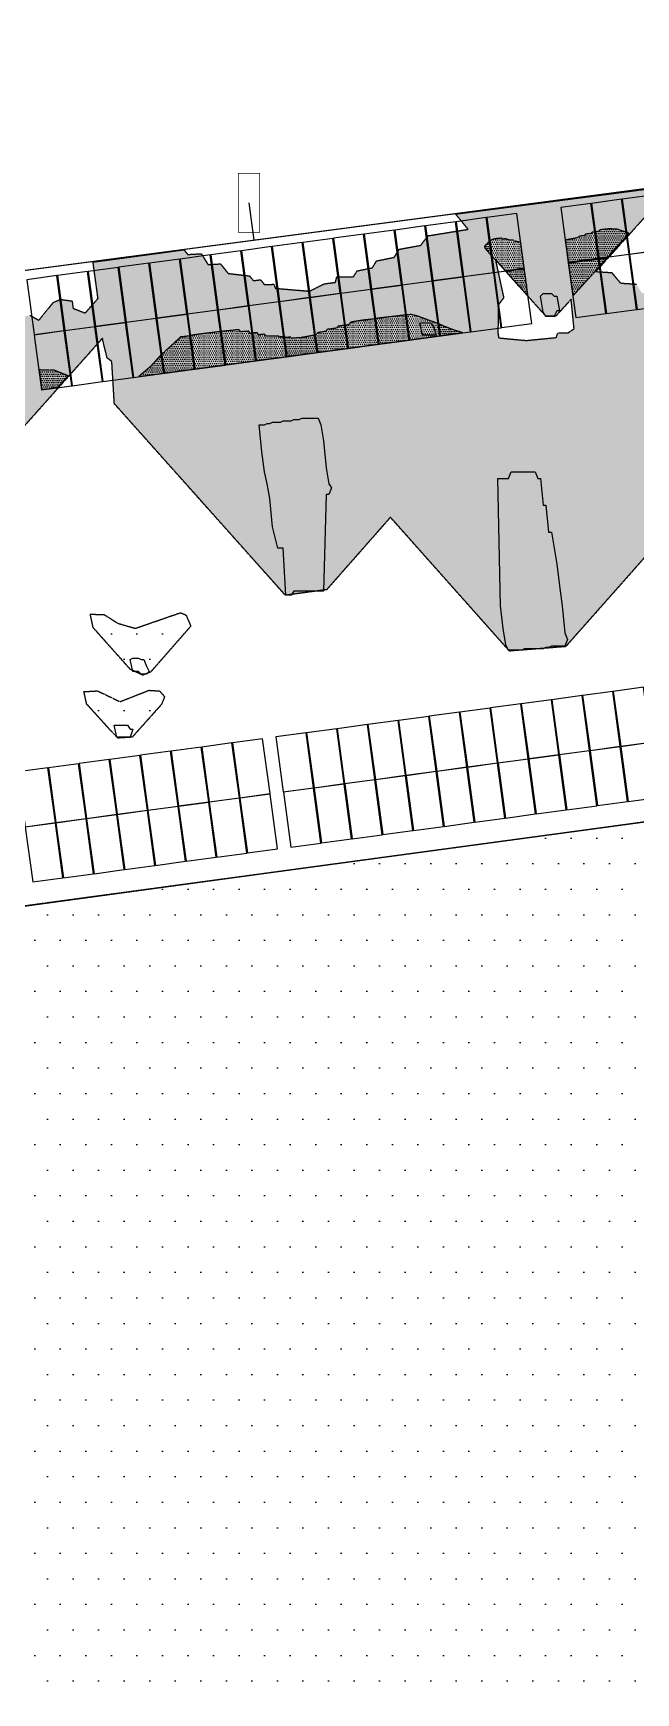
# Model space of a CAD drawing. Header units: millimetres. Extents: x -245826 to 350363, y -160205 to 260795.
# Drawn here: x 8514 to 30986, y 46230 to 108122 of the extents above; entities that cross this region are included whole.
import ezdxf

# ---------------------------------------------------------------- set-up
doc = ezdxf.new("R2010")
doc.units = ezdxf.units.MM
doc.linetypes.add('DASHED', pattern=[1.524, 1.27, -0.254])
for name, color, linetype in [('Cable Path', 7, 'ByLayer'), ('Module', 7, 'ByLayer'), ('Obstruction', 7, 'ByLayer'), ('Ridge Line', 7, 'ByLayer'), ('Service Panel', 7, 'ByLayer'), ('Shading', 8, 'DASHED'), ('Unit Area Boundary', 7, 'ByLayer')]:
    doc.layers.add(name, color=color, linetype=linetype)

# ---------------------------------------------------------------- blocks, each defined once
blk = doc.blocks.new('*U0')
at = {"layer": 'Unit Area Boundary', "color": 2}
blk.add_polyline3d([(-46776, 96654, 16333), (-31493, 107029, 16333), (-23262, 94903, 16333), (-16809, 95753, 16333), (-16838, 95975, 16333), (40107, 103481, 16333), (39629, 105884, 16333), (36726, 105504, 16333), (31248, 147338, 16333), (40904, 150960, 16333), (74933, 155521, 16333), (77483, 136497, 16333), (99539, 139454, 16333), (107665, 78830, 16333), (65156, 73133, 16333), (74483, 3548, 16333)], dxfattribs=at)
at = {"flags": 1}
for tag in ['unit_id', 'unit_name', 'parapet_height', 'ground_elevation', 'is_enable_parapet']:
    blk.add_attdef(tag, (0, 0), '', height=2.5, dxfattribs=at)
blk = doc.blocks.new('*U1')
at = {"layer": 'Ridge Line', "color": 30}
for p, q in [((40107, 103481, 14649), (-16838, 95975, 14655)), ((-5551, 73700, 10), (40601, 79988, 10)), ((-5551, 73700, 14449), (40601, 79988, 14445))]:
    blk.add_line(p, q, dxfattribs=at)
at = {"flags": 1}
for tag in ['unit_id', 'unit_name']:
    blk.add_attdef(tag, (0, 0), '', height=2.5, dxfattribs=at)
blk = doc.blocks.new('*U6')
at = {"layer": 'Module', "color": 0}
blk.add_polyline3d([(0, 0, 0), (112.4, 15.2, 0), (84.7, 219.6, 119.1), (-27.6, 204.4, 119.1)], close=True, dxfattribs=at)
at = {"flags": 1}
for tag in ['mounting-hole-spacing1', 'mounting-hole-spacing2', 'module-material', 'vmpo', 'voco', 'silicon-material', 'panel-length', 'panel-width', 'panel-height', 'userid', 'theme', 'note', 'name', 'pmax', 'company-name', 'id', 'impo', 'isco']:
    blk.add_attdef(tag, (0, 0), '', height=2.5, dxfattribs=at)
blk = doc.blocks.new('*U7')
at = {"layer": 'Module', "color": 11}
for p in [(2846.6, 9957.6, 1631.4), (2961, 9973, 1631.4), (3075.4, 9988.5, 1631.4), (2227.3, 9873.8, 1631.5), (2341.6, 9889.3, 1631.5), (2456, 9904.7, 1631.5), (2570.4, 9920.2, 1631.5), (1769.8, 9812, 1631.5), (1884.2, 9827.4, 1631.5), (1998.6, 9842.9, 1631.5), (2112.9, 9858.3, 1631.5), (1312.4, 9750.1, 1631.6), (1426.8, 9765.6, 1631.6), (1541.1, 9781, 1631.5), (1655.5, 9796.5, 1631.5), (2874.5, 9751.4, 1511.3), (2988.9, 9766.9, 1511.3), (3103.2, 9782.3, 1511.3), (855, 9688.3, 1631.6), (969.3, 9703.7, 1631.6), (1083.7, 9719.2, 1631.6), (1198, 9734.7, 1631.6), (2369.5, 9683.1, 1511.4), (2483.9, 9698.6, 1511.4), (2598.2, 9714.1, 1511.4), (1912.1, 9621.3, 1511.4), (2026.4, 9636.7, 1511.4), (2140.8, 9652.2, 1511.4), (2255.1, 9667.7, 1511.4), (1454.6, 9559.4, 1511.5), (1569, 9574.9, 1511.4), (1683.3, 9590.4, 1511.4), (1797.7, 9605.8, 1511.4), (997.2, 9497.6, 1511.5), (1111.5, 9513, 1511.5), (1225.9, 9528.5, 1511.5), (1340.3, 9544, 1511.5), (882.8, 9482.1, 1511.5), (2927.8, 8137.7, 1615.5), (3042.2, 8153.1, 1615.5), (2470.4, 8075.8, 1615.5), (2584.7, 8091.3, 1615.5), (2699.1, 8106.8, 1615.5), (2813.4, 8122.2, 1615.5), (2012.9, 8014, 1615.5), (2127.3, 8029.4, 1615.5), (2241.6, 8044.9, 1615.5), (2356, 8060.4, 1615.5), (1622.3, 7961.2, 1615.7), (1784.2, 7983.1, 1615.5), (1898.6, 7998.5, 1615.5), (1164.8, 7899.3, 1615.7), (1279.2, 7914.8, 1615.7), (1393.6, 7930.2, 1615.7), (1507.9, 7945.7, 1615.7), (2727, 7900.6, 1495.4), (2841.3, 7916.1, 1495.4), (2955.7, 7931.5, 1495.4), (3070, 7947, 1495.4), (821.8, 7852.9, 1615.7), (936.1, 7868.4, 1615.7), (1050.5, 7883.9, 1615.7), (2269.5, 7838.8, 1495.4), (2383.9, 7854.2, 1495.4), (2498.2, 7869.7, 1495.4), (2612.6, 7885.2, 1495.4), (1812.1, 7776.9, 1495.5), (1926.4, 7792.4, 1495.5), (2040.8, 7807.8, 1495.5), (2155.2, 7823.3, 1495.4), (1307.1, 7708.6, 1495.6), (1421.4, 7724.1, 1495.6), (1535.8, 7739.6, 1495.6), (1650.2, 7755, 1495.6), (849.6, 7646.8, 1495.6), (964, 7662.3, 1495.6), (1078.4, 7677.7, 1495.6), (1192.7, 7693.2, 1495.6)]:
    blk.add_blockref('*U6', p, dxfattribs=at)
at = {"flags": 1}
for tag in ['offset-x', 'offset-y', 'mode', 'tilt', 'azimuth', 'align', 'array-mode', 'panel-x', 'panel-y', 'panel-per-row', 'bracket-type', 'bracket-value', 'row-per-array']:
    blk.add_attdef(tag, (0, 0), '', height=2.5, dxfattribs=at)
blk = doc.blocks.new('*U50')
at = {"layer": 'Obstruction', "color": 1}
blk.add_polyline3d([(11536, 82315, 14929), (11636, 82315, 14929), (11736, 82315, 14929), (11836, 82315, 14929), (11936, 82315, 14929), (12036, 82315, 14929), (12136, 82165, 14929), (12136, 82165, 14929), (12236, 82165, 14929), (12236, 82165, 14929), (12136, 81865, 14929), (12036, 81865, 14929), (11936, 81865, 14929), (11836, 81865, 14929), (11736, 81865, 14929), (11636, 81865, 14929), (11636, 81865, 14929)], close=True, dxfattribs=at)
at = {"flags": 1}
for tag in ['height', 'shape']:
    blk.add_attdef(tag, (0, 0), '', height=2.5, dxfattribs=at)
blk = doc.blocks.new('*U51')
at = {"layer": 'Obstruction', "color": 1}
blk.add_polyline3d([(12136, 84765, 15079), (12236, 84815, 15079), (12336, 84815, 15079), (12436, 84815, 15079), (12536, 84765, 15079), (12636, 84765, 15079), (12736, 84515, 15079), (12736, 84515, 15079), (12836, 84315, 15079), (12836, 84315, 15079), (12736, 84215, 15079), (12636, 84215, 15079), (12536, 84215, 15079), (12436, 84315, 15079), (12336, 84315, 15079), (12236, 84315, 15079), (12236, 84315, 15079)], close=True, dxfattribs=at)
at = {"flags": 1}
for tag in ['height', 'shape']:
    blk.add_attdef(tag, (0, 0), '', height=2.5, dxfattribs=at)
blk = doc.blocks.new('*U52')
at = {"layer": 'Obstruction', "color": 1}
blk.add_polyline3d([(16936, 93515, 16879), (17036, 93515, 16879), (17136, 93515, 16879), (17236, 93565, 16879), (17336, 93565, 16879), (17436, 93615, 16879), (17536, 93615, 16879), (17636, 93615, 16879), (17736, 93615, 16879), (17836, 93665, 16879), (17936, 93665, 16879), (18036, 93665, 16879), (18136, 93665, 16879), (18236, 93715, 16879), (18336, 93715, 16879), (18436, 93715, 16879), (18536, 93765, 16879), (18636, 93765, 16879), (18736, 93765, 16879), (18836, 93765, 16879), (18936, 93765, 16879), (19036, 93765, 16879), (19136, 93765, 16879), (19236, 93515, 16879), (19336, 92915, 16879), (19436, 91915, 16879), (19536, 91315, 16879), (19536, 91315, 16879), (19636, 91165, 16879), (19636, 91165, 16879), (19536, 90915, 16879), (19436, 90915, 16879), (19336, 87315, 16879), (19236, 87315, 16879), (19136, 87315, 16879), (19036, 87315, 16879), (18936, 87315, 16879), (18836, 87315, 16879), (18736, 87315, 16879), (18636, 87315, 16879), (18536, 87315, 16879), (18436, 87315, 16879), (18336, 87315, 16879), (18236, 87315, 16879), (18136, 87165, 16879), (18036, 87165, 16879), (17936, 87165, 16879), (17836, 88915, 16879), (17736, 88915, 16879), (17636, 88915, 16879), (17536, 89315, 16879), (17436, 89715, 16879), (17336, 90765, 16879), (17236, 91315, 16879), (17136, 91765, 16879), (17036, 92515, 16879), (17036, 92515, 16879)], close=True, dxfattribs=at)
at = {"flags": 1}
for tag in ['height', 'shape']:
    blk.add_attdef(tag, (0, 0), '', height=2.5, dxfattribs=at)
blk = doc.blocks.new('*U53')
at = {"layer": 'Obstruction', "color": 1}
blk.add_polyline3d([(22936, 97315, 15129), (23036, 97315, 15129), (23136, 97315, 15129), (23236, 97315, 15129), (23336, 97315, 15129), (23436, 97165, 15129), (23436, 97165, 15129), (23536, 96865, 15129), (23536, 96865, 15129), (23436, 96865, 15129), (23336, 96865, 15129), (23236, 96865, 15129), (23136, 96865, 15129), (23036, 96865, 15129), (23036, 96865, 15129)], close=True, dxfattribs=at)
at = {"flags": 1}
for tag in ['height', 'shape']:
    blk.add_attdef(tag, (0, 0), '', height=2.5, dxfattribs=at)
blk = doc.blocks.new('*U54')
at = {"layer": 'Obstruction', "color": 1}
blk.add_polyline3d([(25836, 91515, 16929), (25936, 91515, 16929), (26036, 91515, 16929), (26136, 91515, 16929), (26236, 91515, 16929), (26336, 91765, 16929), (26436, 91765, 16929), (26536, 91765, 16929), (26636, 91765, 16929), (26736, 91765, 16929), (26836, 91765, 16929), (26936, 91765, 16929), (27036, 91765, 16929), (27136, 91765, 16929), (27236, 91765, 16929), (27336, 91515, 16929), (27436, 91515, 16929), (27536, 90515, 16929), (27636, 90515, 16929), (27736, 89515, 16929), (27836, 89515, 16929), (27936, 88915, 16929), (28036, 88315, 16929), (28136, 87515, 16929), (28236, 86765, 16929), (28336, 85765, 16929), (28336, 85765, 16929), (28436, 85515, 16929), (28436, 85515, 16929), (28336, 85265, 16929), (28236, 85265, 16929), (28136, 85265, 16929), (28036, 85265, 16929), (27936, 85265, 16929), (27836, 85265, 16929), (27736, 85215, 16929), (27636, 85215, 16929), (27536, 85165, 16929), (27436, 85165, 16929), (27336, 85165, 16929), (27236, 85165, 16929), (27136, 85165, 16929), (27036, 85165, 16929), (26936, 85165, 16929), (26836, 85165, 16929), (26736, 85115, 16929), (26636, 85115, 16929), (26536, 85115, 16929), (26436, 85115, 16929), (26336, 85115, 16929), (26236, 85115, 16929), (26136, 85315, 16929), (26036, 85915, 16929), (25936, 86765, 16929), (25936, 86765, 16929)], close=True, dxfattribs=at)
at = {"flags": 1}
for tag in ['height', 'shape']:
    blk.add_attdef(tag, (0, 0), '', height=2.5, dxfattribs=at)
blk = doc.blocks.new('*U55')
at = {"layer": 'Obstruction', "color": 1}
blk.add_polyline3d([(27436, 98315, 17679), (27536, 98415, 17679), (27636, 98415, 17679), (27736, 98415, 17679), (27836, 98415, 17679), (27936, 98315, 17679), (28036, 98315, 17679), (28036, 98315, 17679), (28136, 97765, 17679), (28136, 97765, 17679), (28036, 97765, 17679), (27936, 97565, 17679), (27836, 97565, 17679), (27736, 97565, 17679), (27636, 97565, 17679), (27536, 97715, 17679), (27536, 97715, 17679)], close=True, dxfattribs=at)
at = {"flags": 1}
for tag in ['height', 'shape']:
    blk.add_attdef(tag, (0, 0), '', height=2.5, dxfattribs=at)
blk = doc.blocks.new('*U172')
at = {"layer": 'Obstruction', "color": 1}
blk.add_polyline3d([(11536, 82315, 14929), (11636, 82315, 14929), (11736, 82315, 14929), (11836, 82315, 14929), (11936, 82315, 14929), (12036, 82315, 14929), (12136, 82165, 14929), (12136, 82165, 14929), (12236, 82165, 14929), (12236, 82165, 14929), (12136, 81865, 14929), (12036, 81865, 14929), (11936, 81865, 14929), (11836, 81865, 14929), (11736, 81865, 14929), (11636, 81865, 14929), (11636, 81865, 14929)], close=True, dxfattribs=at)
at = {"flags": 1}
for tag in ['height', 'shape']:
    blk.add_attdef(tag, (0, 0), '', height=2.5, dxfattribs=at)
blk = doc.blocks.new('*U173')
at = {"layer": 'Obstruction', "color": 1}
blk.add_polyline3d([(12136, 84765, 15079), (12236, 84815, 15079), (12336, 84815, 15079), (12436, 84815, 15079), (12536, 84765, 15079), (12636, 84765, 15079), (12736, 84515, 15079), (12736, 84515, 15079), (12836, 84315, 15079), (12836, 84315, 15079), (12736, 84215, 15079), (12636, 84215, 15079), (12536, 84215, 15079), (12436, 84315, 15079), (12336, 84315, 15079), (12236, 84315, 15079), (12236, 84315, 15079)], close=True, dxfattribs=at)
at = {"flags": 1}
for tag in ['height', 'shape']:
    blk.add_attdef(tag, (0, 0), '', height=2.5, dxfattribs=at)
blk = doc.blocks.new('*U174')
at = {"layer": 'Obstruction', "color": 1}
blk.add_polyline3d([(16936, 93515, 16879), (17036, 93515, 16879), (17136, 93515, 16879), (17236, 93565, 16879), (17336, 93565, 16879), (17436, 93615, 16879), (17536, 93615, 16879), (17636, 93615, 16879), (17736, 93615, 16879), (17836, 93665, 16879), (17936, 93665, 16879), (18036, 93665, 16879), (18136, 93665, 16879), (18236, 93715, 16879), (18336, 93715, 16879), (18436, 93715, 16879), (18536, 93765, 16879), (18636, 93765, 16879), (18736, 93765, 16879), (18836, 93765, 16879), (18936, 93765, 16879), (19036, 93765, 16879), (19136, 93765, 16879), (19236, 93515, 16879), (19336, 92915, 16879), (19436, 91915, 16879), (19536, 91315, 16879), (19536, 91315, 16879), (19636, 91165, 16879), (19636, 91165, 16879), (19536, 90915, 16879), (19436, 90915, 16879), (19336, 87315, 16879), (19236, 87315, 16879), (19136, 87315, 16879), (19036, 87315, 16879), (18936, 87315, 16879), (18836, 87315, 16879), (18736, 87315, 16879), (18636, 87315, 16879), (18536, 87315, 16879), (18436, 87315, 16879), (18336, 87315, 16879), (18236, 87315, 16879), (18136, 87165, 16879), (18036, 87165, 16879), (17936, 87165, 16879), (17836, 88915, 16879), (17736, 88915, 16879), (17636, 88915, 16879), (17536, 89315, 16879), (17436, 89715, 16879), (17336, 90765, 16879), (17236, 91315, 16879), (17136, 91765, 16879), (17036, 92515, 16879), (17036, 92515, 16879)], close=True, dxfattribs=at)
at = {"flags": 1}
for tag in ['height', 'shape']:
    blk.add_attdef(tag, (0, 0), '', height=2.5, dxfattribs=at)
blk = doc.blocks.new('*U175')
at = {"layer": 'Obstruction', "color": 1}
blk.add_polyline3d([(22936, 97315, 15129), (23036, 97315, 15129), (23136, 97315, 15129), (23236, 97315, 15129), (23336, 97315, 15129), (23436, 97165, 15129), (23436, 97165, 15129), (23536, 96865, 15129), (23536, 96865, 15129), (23436, 96865, 15129), (23336, 96865, 15129), (23236, 96865, 15129), (23136, 96865, 15129), (23036, 96865, 15129), (23036, 96865, 15129)], close=True, dxfattribs=at)
at = {"flags": 1}
for tag in ['height', 'shape']:
    blk.add_attdef(tag, (0, 0), '', height=2.5, dxfattribs=at)
blk = doc.blocks.new('*U176')
at = {"layer": 'Obstruction', "color": 1}
blk.add_polyline3d([(25836, 91515, 16929), (25936, 91515, 16929), (26036, 91515, 16929), (26136, 91515, 16929), (26236, 91515, 16929), (26336, 91765, 16929), (26436, 91765, 16929), (26536, 91765, 16929), (26636, 91765, 16929), (26736, 91765, 16929), (26836, 91765, 16929), (26936, 91765, 16929), (27036, 91765, 16929), (27136, 91765, 16929), (27236, 91765, 16929), (27336, 91515, 16929), (27436, 91515, 16929), (27536, 90515, 16929), (27636, 90515, 16929), (27736, 89515, 16929), (27836, 89515, 16929), (27936, 88915, 16929), (28036, 88315, 16929), (28136, 87515, 16929), (28236, 86765, 16929), (28336, 85765, 16929), (28336, 85765, 16929), (28436, 85515, 16929), (28436, 85515, 16929), (28336, 85265, 16929), (28236, 85265, 16929), (28136, 85265, 16929), (28036, 85265, 16929), (27936, 85265, 16929), (27836, 85265, 16929), (27736, 85215, 16929), (27636, 85215, 16929), (27536, 85165, 16929), (27436, 85165, 16929), (27336, 85165, 16929), (27236, 85165, 16929), (27136, 85165, 16929), (27036, 85165, 16929), (26936, 85165, 16929), (26836, 85165, 16929), (26736, 85115, 16929), (26636, 85115, 16929), (26536, 85115, 16929), (26436, 85115, 16929), (26336, 85115, 16929), (26236, 85115, 16929), (26136, 85315, 16929), (26036, 85915, 16929), (25936, 86765, 16929), (25936, 86765, 16929)], close=True, dxfattribs=at)
at = {"flags": 1}
for tag in ['height', 'shape']:
    blk.add_attdef(tag, (0, 0), '', height=2.5, dxfattribs=at)
blk = doc.blocks.new('*U177')
at = {"layer": 'Obstruction', "color": 1}
blk.add_polyline3d([(27436, 98315, 17679), (27536, 98415, 17679), (27636, 98415, 17679), (27736, 98415, 17679), (27836, 98415, 17679), (27936, 98315, 17679), (28036, 98315, 17679), (28036, 98315, 17679), (28136, 97765, 17679), (28136, 97765, 17679), (28036, 97765, 17679), (27936, 97565, 17679), (27836, 97565, 17679), (27736, 97565, 17679), (27636, 97565, 17679), (27536, 97715, 17679), (27536, 97715, 17679)], close=True, dxfattribs=at)
at = {"flags": 1}
for tag in ['height', 'shape']:
    blk.add_attdef(tag, (0, 0), '', height=2.5, dxfattribs=at)

msp = doc.modelspace()

# ---------------------------------------------------------------- hatches: boundary and pattern name
at = {"layer": 'Shading'}
h = msp.add_hatch(dxfattribs=at)
h.set_pattern_fill('DOTS', scale=600)
h.paths.add_polyline_path([(-5502, 97430), (-4501, 97565), (-4354, 97347), (-4183, 97529), (-3710, 97514), (-3323, 96972), (-3169, 96992), (-3185, 97109), (-3693, 97675), (-2769, 97800), (-2529, 97476), (-2538, 97831), (-2346, 97857), (-1836, 97569), (-1493, 97061), (-1491, 97338), (-1337, 97359), (-877, 97144), (-670, 96776), (-648, 96898), (-455, 96924), (569, 96309), (794, 96379), (1139, 96148), (1326, 96213), (2412, 95726), (2709, 95845), (2884, 95710), (3066, 95814), (3202, 95674), (3505, 95755), (3559, 95643), (3796, 95636), (4291, 95742), (4314, 95864), (4819, 95893), (5029, 96080), (5386, 96049), (5596, 96236), (5953, 96205), (6175, 96592), (6763, 96592), (7018, 97023), (7683, 97034), (8049, 97520), (8390, 97605), (8729, 97414), (9266, 98081), (9525, 98195), (9964, 98136), (10001, 97863), (10456, 97687), (10932, 98227), (10747, 99590), (14135, 100048), (14277, 99869), (14782, 99898), (15033, 99496), (15500, 99519), (15784, 99161), (16580, 99071), (16722, 98892), (16991, 98928), (17133, 98749), (17485, 98757), (17544, 98607), (18813, 98501), (19364, 98774), (19787, 98831), (19838, 99036), (20465, 99042), (20592, 99257), (21164, 99374), (21325, 99634), (21974, 99761), (22168, 100065), (22971, 100213), (23237, 100567), (24733, 100809), (24264, 101380), (32314, 102430), (32220, 102258), (29494, 99233), (30087, 99194), (30414, 98802), (31007, 98764), (31209, 98434), (31566, 98403), (31781, 98551), (32210, 98570), (32371, 98829), (32722, 98837), (32850, 99053), (33823, 99105), (33898, 98838), (34014, 98854), (34296, 97346), (34455, 97327), (33920, 100704), (33854, 102638), (35971, 102924), (36162, 102673), (36629, 102696), (36881, 102572), (37160, 102253), (37468, 102294), (37396, 103117), (40095, 103443), (40201, 102664), (42164, 102930), (43415, 93981), (50926, 94958), (52943, 79768), (59987, 80722), (54987, 75089), (53584, 74741), (52727, 74704), (52555, 74522), (52615, 74372), (53241, 74377), (53700, 73884), (54123, 73942), (54538, 73482), (54764, 73553), (55016, 73428), (57903, 73819), (58308, 73438), (58913, 73599), (59250, 74001), (59723, 73986), (60125, 74199), (61483, 74303), (61621, 74441), (64893, 74884), (66316, 64372), (56616, 63059), (57288, 57798), (65806, 58871), (64369, 57329), (64063, 56693), (58001, 49925), (57440, 49730), (56341, 49740), (55965, 49332), (55277, 49200), (55424, 48982), (55864, 48922), (56054, 48671), (56817, 48536), (57650, 48173), (58606, 48064), (58760, 48085), (58783, 48207), (59134, 48215), (59195, 48342), (60004, 48452), (60159, 48750), (60627, 48774), (60821, 49078), (61326, 49107), (61592, 49460), (62213, 49504), (62512, 49901), (64476, 50167), (64771, 50009), (64841, 49781), (65263, 49560), (65363, 48820), (62366, 45481), (62665, 45006), (62764, 43988), (58605, 39382), (59930, 39442), (60146, 37846), (60008, 37708), (59205, 37560), (59320, 37575), (59472, 37318), (59863, 37332), (60229, 36945), (60580, 36953), (60640, 36803), (61107, 36826), (61210, 36642), (61601, 36655), (61660, 36505), (62012, 36512), (62115, 36328), (62472, 36297), (63116, 36464), (63426, 36783), (63777, 36791), (64197, 37165), (64951, 37386), (65151, 37651), (66025, 37849), (66330, 38207), (69756, 38671), (70167, 35634), (70067, 35501), (64381, 29142), (61687, 28777), (61402, 28857), (61172, 29104), (59792, 28877), (59633, 28895), (58983, 29640), (57778, 28406), (55353, 28078), (55096, 28242), (49505, 34502), (49293, 34910), (49223, 36010), (51268, 36248), (51848, 35731), (52353, 35760), (52724, 35335), (53192, 35358), (53393, 35029), (53739, 35076), (54023, 34717), (54331, 34759), (54429, 34614), (54506, 34624), (52612, 36747), (52410, 37948), (52956, 38260), (48069, 43665), (47813, 44106), (47711, 45440), (50059, 45758), (50595, 45275), (51144, 45270), (51428, 44912), (51944, 44863), (52184, 44539), (52657, 44524), (52858, 44194), (53654, 44104), (53714, 43953), (54104, 43966), (54164, 43816), (54477, 43818), (54536, 43668), (54734, 43655), (54888, 43676), (54802, 44021), (55264, 44084), (51475, 48328), (51291, 49691), (51385, 49862), (51506, 49839), (51693, 49904), (46294, 55913), (46111, 57554), (47678, 57845), (48426, 57827), (48683, 57664), (49425, 57685), (49479, 57573), (50167, 57706), (50403, 57698), (50583, 57525), (50814, 57556), (47943, 60815), (47801, 61866), (47599, 62195), (48731, 62230), (48792, 62357), (49134, 62443), (44739, 67398), (44670, 68777), (44770, 68909), (46733, 69175), (47155, 68955), (48562, 68986), (48484, 69848), (46000, 72565), (45892, 73938), (46403, 73928), (46498, 74099), (48125, 74240), (48263, 74378), (48763, 74445), (43451, 80387), (42732, 81360), (42642, 82894), (43763, 83006), (44517, 83227), (41847, 86156), (41705, 87208), (42596, 87289), (42781, 87076), (43056, 87073), (43242, 86861), (43434, 86887), (43910, 86555), (44925, 86296), (45718, 86522), (45581, 86662), (45464, 87241), (45887, 87298), (45985, 87153), (46517, 86987), (43378, 90487), (43234, 91260), (42382, 90313), (40804, 90099), (38637, 92501), (36020, 89531), (35635, 89479), (34773, 89481), (33435, 90965), (28369, 85244), (26274, 85079), (21836, 90069), (19458, 87368), (17918, 87160), (11541, 94305), (11446, 95878), (11271, 96013), (11094, 96742), (4390, 89214), (3753, 89286), (3284, 89857), (3169, 89842), (2394, 88904), (2202, 88878), (1916, 88959), (-5383, 97129), (-5502, 97430)])
h.paths.add_polyline_path([(25843, 96955), (25869, 96760), (26902, 96662), (28023, 96774), (28079, 96940), (28469, 96953), (28685, 97101), (28575, 98197), (27995, 97563), (27643, 97555), (25749, 99678), (26059, 98253), (25860, 97988), (25843, 96955)], flags=16)
h.paths.add_polyline_path([(45000, 83134), (45273, 82854), (45406, 83030), (46215, 83140), (46428, 83010), (46659, 83041), (46720, 83169), (47606, 83288), (47819, 83159), (48024, 83385), (48535, 83374), (48782, 83289), (49071, 82892), (49702, 82858), (50030, 82467), (50584, 82423), (48641, 84618), (48370, 84304), (47831, 84231), (47143, 84970), (45572, 83251), (45000, 83134)], flags=16)
h.paths.add_polyline_path([(50677, 82316), (50682, 82277), (50721, 82283), (50716, 82322), (50677, 82316)], flags=16)
h.paths.add_polyline_path([(50721, 82283), (50731, 82205), (50770, 82210), (50759, 82288), (50721, 82283)], flags=16)
h.paths.add_polyline_path([(50770, 82210), (50780, 82132), (50863, 82104), (50852, 82182), (50770, 82210)], flags=16)
h = msp.add_hatch(dxfattribs=at)
h.set_pattern_fill('DOTS', color=1, scale=50)
h.paths.add_polyline_path([(25515, 100348), (25344, 100172), (25347, 100151), (25358, 100109), (25595, 99836), (25527, 100339), (25515, 100348)])
h = msp.add_hatch(dxfattribs=at)
h.set_pattern_fill('DOTS', color=1, scale=50)
h.paths.add_polyline_path([(25710, 100451), (25545, 100374), (25621, 99818), (26121, 99264), (26825, 99359), (26695, 100322), (26463, 100367), (26421, 100405), (26258, 100405), (26130, 100453), (26030, 100440), (25969, 100475), (25710, 100451)])
h = msp.add_hatch(dxfattribs=at)
h.set_pattern_fill('DOTS', color=1, scale=50)
h.paths.add_polyline_path([(29365, 100705), (29308, 100643), (29113, 100628), (29048, 100564), (28888, 100554), (28821, 100490), (28356, 100405), (28467, 99581), (29589, 99733), (29457, 100707), (29365, 100705)])
h = msp.add_hatch(dxfattribs=at)
h.set_pattern_fill('DOTS', color=1, scale=50)
h.paths.add_polyline_path([(29653, 100788), (29602, 100726), (29480, 100710), (29612, 99736), (29936, 99780), (30641, 100551), (30624, 100679), (30613, 100700), (30293, 100809), (30009, 100825), (29653, 100788)])
h = msp.add_hatch(dxfattribs=at)
h.set_pattern_fill('DOTS', color=1, scale=50)
h.paths.add_polyline_path([(30647, 100682), (30660, 100586), (30724, 100649), (30723, 100660), (30647, 100682)])
h = msp.add_hatch(dxfattribs=at)
h.set_pattern_fill('DOTS', color=1, scale=50)
h.paths.add_polyline_path([(28473, 99543), (28638, 98323), (29630, 99416), (29592, 99694), (28473, 99543)])
h = msp.add_hatch(dxfattribs=at)
h.set_pattern_fill('DOTS', color=1, scale=50)
h.paths.add_polyline_path([(29616, 99697), (29650, 99451), (29910, 99737), (29909, 99748), (29616, 99697)])
h = msp.add_hatch(dxfattribs=at)
h.set_pattern_fill('DOTS', color=1, scale=50)
h.paths.add_polyline_path([(26142, 99239), (26187, 99179), (26967, 98315), (26829, 99331), (26142, 99239)])
h = msp.add_hatch(dxfattribs=at)
h.set_pattern_fill('DOTS', color=1, scale=50)
h.paths.add_polyline_path([(19876, 97192), (19826, 97120), (19471, 97072), (19430, 97001), (19107, 96947), (19072, 96877), (19033, 96871), (19121, 96218), (20243, 96370), (20128, 97226), (19876, 97192)])
h = msp.add_hatch(dxfattribs=at)
h.set_pattern_fill('DOTS', color=1, scale=50)
h.paths.add_polyline_path([(20816, 97418), (20358, 97345), (20280, 97247), (20150, 97229), (20266, 96373), (21385, 96525), (21258, 97466), (20816, 97418)])
h = msp.add_hatch(dxfattribs=at)
h.set_pattern_fill('DOTS', color=1, scale=50)
h.paths.add_polyline_path([(21279, 97480), (21408, 96528), (22530, 96679), (22404, 97611), (21279, 97480)])
h = msp.add_hatch(dxfattribs=at)
h.set_pattern_fill('DOTS', color=1, scale=50)
h.paths.add_polyline_path([(22426, 97614), (22552, 96682), (23674, 96834), (23613, 97284), (23601, 97293), (22835, 97571), (22608, 97627), (22426, 97614)])
h = msp.add_hatch(dxfattribs=at)
h.set_pattern_fill('DOTS', color=1, scale=50)
h.paths.add_polyline_path([(23637, 97276), (23697, 96837), (24522, 96949), (24074, 97095), (23637, 97276)])
h = msp.add_hatch(dxfattribs=at)
h.set_pattern_fill('DOTS', color=1, scale=50)
h.paths.add_polyline_path([(14012, 96792), (13322, 96154), (13308, 96152), (13404, 95445), (14523, 95597), (14357, 96828), (14012, 96792)])
h = msp.add_hatch(dxfattribs=at)
h.set_pattern_fill('DOTS', color=1, scale=50)
h.paths.add_polyline_path([(14526, 96872), (14378, 96841), (14546, 95600), (15668, 95751), (15497, 96993), (14526, 96872)])
h = msp.add_hatch(dxfattribs=at)
h.set_pattern_fill('DOTS', color=1, scale=50)
h.paths.add_polyline_path([(15523, 96996), (15691, 95755), (16810, 95906), (16673, 96923), (16608, 96925), (16552, 97005), (16253, 96986), (16191, 97065), (15523, 96996)])
h = msp.add_hatch(dxfattribs=at)
h.set_pattern_fill('DOTS', color=1, scale=50)
h.paths.add_polyline_path([(16695, 96937), (16834, 95909), (17956, 96061), (17856, 96799), (17843, 96809), (17685, 96787), (17668, 96829), (17201, 96820), (17143, 96899), (16943, 96872), (16914, 96879), (16871, 96950), (16695, 96937)])
h = msp.add_hatch(dxfattribs=at)
h.set_pattern_fill('DOTS', color=1, scale=50)
h.paths.add_polyline_path([(17877, 96802), (17977, 96064), (19099, 96215), (19012, 96858), (18505, 96767), (18142, 96740), (18125, 96781), (18101, 96789), (17919, 96764), (17904, 96806), (17877, 96802)])
h = msp.add_hatch(dxfattribs=at)
h.set_pattern_fill('DOTS', color=1, scale=50)
h.paths.add_polyline_path([(13280, 96126), (12903, 95705), (12448, 95316), (13381, 95442), (13289, 96127), (13280, 96126)])
h = msp.add_hatch(dxfattribs=at)
h.set_pattern_fill('DOTS', color=1, scale=50)
h.paths.add_polyline_path([(8729, 95576), (8830, 94827), (9420, 94907), (9821, 95342), (9285, 95553), (8862, 95551), (8729, 95576)])
h = msp.add_hatch(dxfattribs=at)
h.set_pattern_fill('DOTS', scale=600)
h.paths.add_polyline_path([(10644, 86453), (11155, 86443), (11670, 86116), (12322, 85927), (14007, 86511), (14215, 86421), (14389, 86008), (12895, 84299), (12598, 84180), (12138, 84395), (10751, 85952), (10644, 86453)])
h = msp.add_hatch(dxfattribs=at)
h.set_pattern_fill('DOTS', scale=600)
h.paths.add_polyline_path([(10408, 83566), (10913, 83595), (11752, 83193), (12831, 83617), (13227, 83591), (13412, 83378), (13295, 83085), (12206, 81867), (11661, 81833), (10509, 83104), (10408, 83566)])
h = msp.add_hatch(dxfattribs=at)
h.set_pattern_fill('DOTS', scale=600)
h.paths.add_polyline_path([(-5720, 74000), (-5871, 73940), (-5801, 73127), (-5567, 73158), (1910, 18179), (1642, 18104), (1832, 16993), (3116, 17166), (3085, 17396), (47175, 23290), (47240, 23103), (48212, 23234), (40580, 79955), (-5562, 73708), (-5603, 74015), (-5720, 74000)])

# ---------------------------------------------------------------- linework, layer by layer
at = {"layer": 'Cable Path', "color": 6}
for points in [[(16561, 101796, 5535), (16745, 100401, 1)], [(16745, 100401, 0), (16745, 100401, 1)]]:
    msp.add_polyline3d(points, dxfattribs=at)
at = {"layer": 'Service Panel', "const_width": 25, "elevation": 6635}
msp.add_lwpolyline([(16161, 100696), (16961, 100696), (16961, 102896), (16161, 102896)], close=True, dxfattribs=at)
at = {"layer": 'Shading', "linetype": 'DASHED'}
for points in [[(8390, 97605, 14639), (8729, 97414, 14637), (9266, 98081, 14642), (9525, 98195, 14642), (9964, 98136, 14641), (10001, 97863, 14639), (10456, 97687, 14637), (10932, 98227, 14641), (10747, 99590, 14653), (14135, 100048, 14653), (14277, 99869, 14651), (14782, 99898, 14651), (15033, 99496, 14647), (15500, 99519, 14646), (15784, 99161, 14643), (16580, 99071, 14641), (16722, 98892, 14640), (16991, 98928, 14639), (17133, 98749, 14638), (17485, 98757, 14637), (17544, 98607, 14636), (18813, 98501, 14634), (19364, 98774, 14635), (19787, 98831, 14635), (19838, 99036, 14637), (20465, 99042, 14636), (20592, 99257, 14638), (21164, 99374, 14638), (21325, 99634, 14640), (21974, 99761, 14640), (22168, 100065, 14643), (22971, 100213, 14643), (23237, 100567, 14646), (24733, 100809, 14646), (24264, 101380, 14652), (32314, 102430, 14651)], [(32220, 102258, 14649), (29494, 99233, 14627), (30087, 99194, 14625), (30414, 98802, 14622), (31007, 98764, 14621)], [(33435, 90965, 14550), (28369, 85244, 14507), (26274, 85079, 14508), (21836, 90069, 14557), (19458, 87368, 14537), (17918, 87160, 14537), (11541, 94305, 14606), (11446, 95878, 14620), (11271, 96013, 14621), (11094, 96742, 14628), (4390, 89214, 14571)]]:
    msp.add_polyline3d(points, dxfattribs=at)
at = {"layer": 'Shading', "color": 1, "linetype": 'DASHED'}
for points in [[(25515, 100348, 16986), (25344, 100172, 16899), (25347, 100151, 16886), (25358, 100109, 16861), (25595, 99836, 16687), (25527, 100339, 16980), (25515, 100348, 16986)], [(25710, 100451, 17030), (25545, 100374, 16998), (25621, 99818, 16674), (26121, 99264, 16319), (26825, 99359, 16319), (26695, 100322, 16880), (26463, 100367, 16924), (26421, 100405, 16949), (26258, 100405, 16961), (26130, 100453, 16998), (26030, 100440, 16998), (25969, 100475, 17023), (25710, 100451, 17030)], [(29365, 100705, 16892), (29308, 100643, 16861), (29113, 100628, 16867), (29048, 100564, 16836), (28888, 100554, 16842), (28821, 100490, 16811), (28356, 100405, 16798), (28467, 99581, 16318), (29589, 99733, 16318), (29457, 100707, 16886), (29365, 100705, 16892)], [(29653, 100788, 16917), (29602, 100726, 16886), (29480, 100710, 16886), (29612, 99736, 16318), (29936, 99780, 16318), (30641, 100551, 16705), (30624, 100679, 16780), (30613, 100700, 16792), (30293, 100809, 16879), (30009, 100825, 16911), (29653, 100788, 16917)], [(30647, 100682, 16780), (30660, 100586, 16724), (30724, 100649, 16755), (30723, 100660, 16761), (30647, 100682, 16780)], [(28473, 99543, 16296), (28638, 98323, 15585), (29630, 99416, 16134), (29592, 99694, 16296), (28473, 99543, 16296)], [(29616, 99697, 16296), (29650, 99451, 16152), (29910, 99737, 16296), (29909, 99748, 16302), (29616, 99697, 16296)], [(26142, 99239, 16303), (26187, 99179, 16265), (26967, 98315, 15710), (26829, 99331, 16303), (26142, 99239, 16303)], [(19876, 97192, 15617), (19826, 97120, 15579), (19471, 97072, 15579), (19430, 97001, 15542), (19107, 96947, 15536), (19072, 96877, 15498), (19033, 96871, 15498), (19121, 96218, 15118), (20243, 96370, 15118), (20128, 97226, 15617), (19876, 97192, 15617)], [(20816, 97418, 15673), (20358, 97345, 15667), (20280, 97247, 15617), (20150, 97229, 15617), (20266, 96373, 15118), (21385, 96525, 15118), (21258, 97466, 15667), (20816, 97418, 15673)], [(21279, 97480, 15673), (21408, 96528, 15118), (22530, 96679, 15118), (22404, 97611, 15660), (21279, 97480, 15673)], [(22426, 97614, 15660), (22552, 96682, 15118), (23674, 96834, 15118), (23613, 97284, 15380), (23601, 97293, 15386), (22835, 97571, 15604), (22608, 97627, 15654), (22426, 97614, 15660)], [(23637, 97276, 15373), (23697, 96837, 15118), (24522, 96949, 15118), (24074, 97095, 15236), (23637, 97276, 15373)], [(14012, 96792, 15842), (13322, 96154, 15530), (13308, 96152, 15530), (13404, 95445, 15119), (14523, 95597, 15119), (14357, 96828, 15836), (14012, 96792, 15842)], [(14526, 96872, 15848), (14378, 96841, 15842), (14546, 95600, 15119), (15668, 95751, 15119), (15497, 96993, 15842), (14526, 96872, 15848)], [(15523, 96996, 15842), (15691, 95755, 15119), (16810, 95906, 15119), (16673, 96923, 15711), (16608, 96925, 15717), (16552, 97005, 15767), (16253, 96986, 15779), (16191, 97065, 15829), (15523, 96996, 15842)], [(16695, 96937, 15716), (16834, 95909, 15118), (17956, 96061, 15118), (17856, 96799, 15548), (17843, 96809, 15554), (17685, 96787, 15554), (17668, 96829, 15579), (17201, 96820, 15610), (17143, 96899, 15660), (16943, 96872, 15660), (16914, 96879, 15667), (16871, 96950, 15710), (16695, 96937, 15716)], [(17877, 96802, 15548), (17977, 96064, 15118), (19099, 96215, 15118), (19012, 96858, 15492), (18505, 96767, 15479), (18142, 96740, 15492), (18125, 96781, 15517), (18101, 96789, 15523), (17919, 96764, 15523), (17904, 96806, 15548), (17877, 96802, 15548)], [(13280, 96126, 15518), (12903, 95705, 15306), (12448, 95316, 15119), (13381, 95442, 15119), (13289, 96127, 15518), (13280, 96126, 15518)], [(8729, 95576, 15555), (8830, 94827, 15119), (9420, 94907, 15119), (9821, 95342, 15337), (9285, 95553, 15499), (8862, 95551, 15530), (8729, 95576, 15555)]]:
    msp.add_polyline3d(points, close=True, dxfattribs=at)
at = {"layer": 'Shading', "linetype": 'DASHED'}
for points in [[(25843, 96955, 14611), (25869, 96760, 14610), (26902, 96662, 14608), (28023, 96774, 14607), (28079, 96940, 14608), (28469, 96953, 14608), (28685, 97101, 14609), (28575, 98197, 14619), (27995, 97563, 14614), (27643, 97555, 14614), (25749, 99678, 14635), (26059, 98253, 14622), (25860, 97988, 14620), (25843, 96955, 14611)], [(10644, 86453, 14540), (11155, 86443, 14539), (11670, 86116, 14535), (12322, 85927, 14533), (14007, 86511, 14536), (14215, 86421, 14535), (14389, 86008, 14531), (12895, 84299, 14518), (12598, 84180, 14518), (12138, 84395, 14520), (10751, 85952, 14535), (10644, 86453, 14540)], [(10408, 83566, 14515), (10913, 83595, 14515), (11752, 83193, 14510), (12831, 83617, 14512), (13227, 83591, 14512), (13412, 83378, 14510), (13295, 83085, 14507), (12206, 81867, 14498), (11661, 81833, 14498), (10509, 83104, 14511), (10408, 83566, 14515)], [(-5720, 74000, 11), (-5871, 73940, 11), (-5801, 73127, 11), (-5567, 73158, 11), (1910, 18179, 11), (1642, 18104, 11), (1832, 16993, 11), (3116, 17166, 11), (3085, 17396, 11), (47175, 23290, 11), (47240, 23103, 11), (48212, 23234, 11), (40580, 79955, 11), (-5562, 73708, 11), (-5603, 74015, 11), (-5720, 74000, 11)]]:
    msp.add_polyline3d(points, close=True, dxfattribs=at)

# ---------------------------------------------------------------- block references
at = {"layer": 'Module', "xscale": 10, "yscale": 10, "zscale": 10}
msp.add_blockref('*U7', (0, 0), dxfattribs=at)
at = {"layer": 'Obstruction'}
for name in ['*U55', '*U177', '*U53', '*U175', '*U52', '*U174', '*U54', '*U176', '*U51', '*U173', '*U50', '*U172']:
    msp.add_blockref(name, (0, 0), dxfattribs=at)
at = {"layer": 'Ridge Line'}
msp.add_blockref('*U1', (0, 0), dxfattribs=at)
at = {"layer": 'Unit Area Boundary'}
msp.add_blockref('*U0', (0, 0), dxfattribs=at)

doc.saveas('drawing.dxf')
